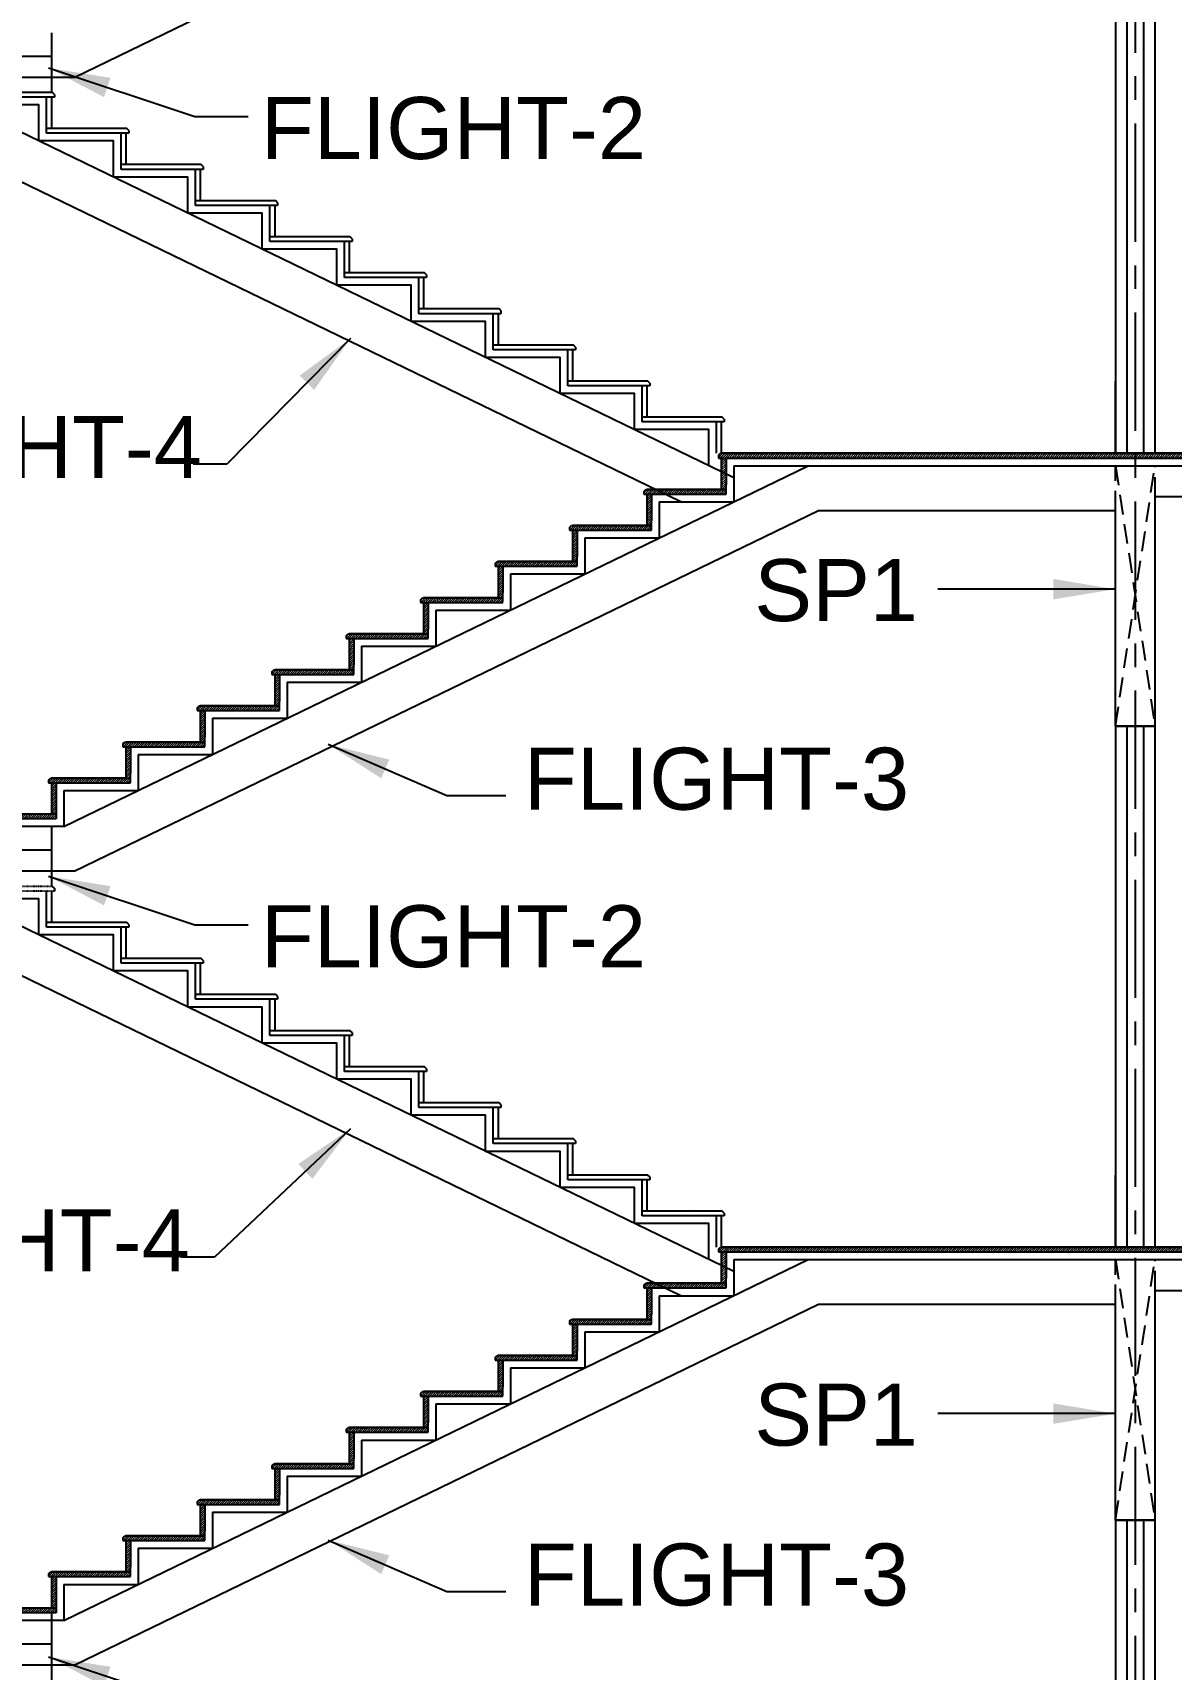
# Model space of a CAD drawing. Header units: inches. Extents: x 42351 to 118476, y -157843 to -108551.
# Drawn here: x 45607 to 50195, y -131799 to -125202 of the extents above; entities that cross this region are included whole.
import ezdxf
from ezdxf.enums import TextEntityAlignment as Align

# ---------------------------------------------------------------- set-up
doc = ezdxf.new("R2010")
doc.units = ezdxf.units.IN
doc.header["$MEASUREMENT"] = 0
for name, pattern in [('CENTER', [50.8, 31.75, -6.35, 6.35, -6.35]), ('DASHED2', [9.525, 6.35, -3.175]), ('HIDDEN2', [4.7625, 3.175, -1.5875])]:
    doc.linetypes.add(name, pattern=pattern)
for name, color, linetype in [('1', 8, 'Continuous'), ('2', 5, 'Continuous'), ('4', 4, 'Continuous'), ('AR-Column', 40, 'Continuous'), ('AR-Elevation-3', 15, 'Continuous'), ('AR-Hidden', 251, 'DASHED2'), ('AR-Staircase', 14, 'Continuous'), ('AR-Window', 9, 'Continuous'), ('ARROW', 5, 'Continuous'), ('GRID', 8, 'CENTER'), ('STEP LINE', 6, 'Continuous')]:
    doc.layers.add(name, color=color, linetype=linetype)
doc.layers.add('HATCH', color=252, linetype='Continuous', lineweight=9)
doc.layers.add('text', color=4, linetype='Continuous', lineweight=30)
doc.styles.add('T200', font='sanss___.ttf', dxfattribs={"height": 250})
doc.styles.add('T300', font='sanss___.ttf', dxfattribs={"height": 350})
doc.dimstyles.new('T 200', dxfattribs={"dimtxt": 250, "dimasz": 150, "dimexe": 1, "dimexo": 0, "dimgap": 50, "dimtad": 1, "dimdec": 0, "dimdsep": 46, "dimtxsty": 'T200', "dimblk": 'ARCHTICK', "dimcen": 2.5, "dimdle": 1, "dimclrd": 5, "dimclre": 253, "dimclrt": 1, "dimadec": 0, "dimazin": 0, "dimtfac": 1, "dimtdec": 0, "dimtmove": 2, "dimatfit": 3, "dimfxl": 0, "dimarcsym": 0})

# ---------------------------------------------------------------- blocks, each defined once
blk = doc.blocks.new('_ARCHTICK')
at = {"color": 0, "linetype": 'ByBlock', "const_width": 0.15}
blk.add_lwpolyline([(-0.5, -0.5), (0.5, 0.5)], dxfattribs=at)

msp = doc.modelspace()

# ---------------------------------------------------------------- hatches: boundary and pattern name
at = {"layer": 'HATCH'}
h = msp.add_hatch(dxfattribs=at)
h.set_pattern_fill('ANSI31', color=8, scale=50, angle=180, style=0)
h.set_pattern_definition([(45, (40761.357, -126710.4374), (-4.4194174, 4.4194174), [])])
h.paths.add_polyline_path([(48081.8, -127061.6), (48400.8, -127061.6), (48400.8, -127042.6), (48081.8, -127042.6)])
h.paths.add_polyline_path([(48381.8, -127042.6), (48400.8, -127042.6), (48400.8, -127023.6), (48400.8, -126897.1), (48400.8, -126897.1), (48381.8, -126897.1), (48381.8, -127042.6)])
h.paths.add_polyline_path([(48069.8, -127050.6), (48069.8, -127061.6), (48081.8, -127061.6), (48081.8, -127042.6), (48077.8, -127042.6)])
h = msp.add_hatch(dxfattribs=at)
h.set_pattern_fill('ANSI31', color=8, scale=50, angle=180, style=0)
h.set_pattern_definition([(45, (40761.357, -126710.4374), (-4.4194174, 4.4194174), [])])
h.paths.add_polyline_path([(48369.8, -126916.1), (48369.8, -126905.1), (48377.8, -126897.1), (48381.8, -126897.1), (48381.8, -126916.1)])
h = msp.add_hatch(dxfattribs=at)
h.set_pattern_fill('ANSI31', color=8, scale=50, angle=180, style=0)
h.set_pattern_definition([(45, (40761.3585, -126710.4374), (-4.4194174, 4.4194174), [])])
h.paths.add_polyline_path([(48400.9, -126916.1), (51037.3, -126916.1), (51037.3, -126897.1), (48400.9, -126897.1)])
h = msp.add_hatch(dxfattribs=at)
h.set_pattern_fill('ANSI31', color=8, scale=50, angle=180, style=0)
h.set_pattern_definition([(45, (40361.357, -126855.892), (-4.4194174, 4.4194174), [])])
h.paths.add_polyline_path([(47781.8, -127207), (48100.8, -127207), (48100.8, -127188), (47781.8, -127188)])
h.paths.add_polyline_path([(47769.8, -127196), (47769.8, -127207), (47781.8, -127207), (47781.8, -127188), (47777.8, -127188)])
h.paths.add_polyline_path([(48100.8, -127061.6), (48081.8, -127061.6), (48081.8, -127188), (48100.8, -127188), (48100.8, -127169)])
h = msp.add_hatch(dxfattribs=at)
h.set_pattern_fill('ANSI31', color=8, scale=50, angle=180, style=0)
h.set_pattern_definition([(45, (40061.357, -127001.3465), (-4.4194174, 4.4194174), [])])
h.paths.add_polyline_path([(47481.8, -127352.5), (47800.8, -127352.5), (47800.8, -127333.5), (47481.8, -127333.5)])
h.paths.add_polyline_path([(47469.8, -127341.5), (47469.8, -127352.5), (47481.8, -127352.5), (47481.8, -127333.5), (47477.8, -127333.5)])
h.paths.add_polyline_path([(47800.8, -127207), (47781.8, -127207), (47781.8, -127333.5), (47800.8, -127333.5), (47800.8, -127314.5)])
h = msp.add_hatch(dxfattribs=at)
h.set_pattern_fill('ANSI31', color=8, scale=50, angle=180, style=0)
h.set_pattern_definition([(45, (39761.357, -127146.801), (-4.4194174, 4.4194174), [])])
h.paths.add_polyline_path([(47181.8, -127498), (47500.8, -127498), (47500.8, -127479), (47181.8, -127479)])
h.paths.add_polyline_path([(47169.8, -127487), (47169.8, -127498), (47181.8, -127498), (47181.8, -127479), (47177.8, -127479)])
h.paths.add_polyline_path([(47500.8, -127352.5), (47481.8, -127352.5), (47481.8, -127479), (47500.8, -127479), (47500.8, -127460)])
h = msp.add_hatch(dxfattribs=at)
h.set_pattern_fill('ANSI31', color=8, scale=50, angle=180, style=0)
h.set_pattern_definition([(45, (39461.357, -127292.2555), (-4.4194174, 4.4194174), [])])
h.paths.add_polyline_path([(46881.8, -127643.4), (47200.8, -127643.4), (47200.8, -127624.4), (46881.8, -127624.4)])
h.paths.add_polyline_path([(46869.8, -127632.4), (46869.8, -127643.4), (46881.8, -127643.4), (46881.8, -127624.4), (46877.8, -127624.4)])
h.paths.add_polyline_path([(47200.8, -127498), (47181.8, -127498), (47181.8, -127624.4), (47200.8, -127624.4), (47200.8, -127605.4)])
h = msp.add_hatch(dxfattribs=at)
h.set_pattern_fill('ANSI31', color=8, scale=50, angle=180, style=0)
h.set_pattern_definition([(45, (39161.357, -127437.71), (-4.4194174, 4.4194174), [])])
h.paths.add_polyline_path([(46581.8, -127788.9), (46900.8, -127788.9), (46900.8, -127769.9), (46581.8, -127769.9)])
h.paths.add_polyline_path([(46569.8, -127777.9), (46569.8, -127788.9), (46581.8, -127788.9), (46581.8, -127769.9), (46577.8, -127769.9)])
h.paths.add_polyline_path([(46900.8, -127643.4), (46881.8, -127643.4), (46881.8, -127769.9), (46900.8, -127769.9), (46900.8, -127750.9)])
h = msp.add_hatch(dxfattribs=at)
h.set_pattern_fill('ANSI31', color=8, scale=50, angle=180, style=0)
h.set_pattern_definition([(45, (38861.357, -127583.1646), (-4.4194174, 4.4194174), [])])
h.paths.add_polyline_path([(46281.8, -127934.3), (46600.8, -127934.3), (46600.8, -127915.3), (46281.8, -127915.3)])
h.paths.add_polyline_path([(46269.8, -127923.3), (46269.8, -127934.3), (46281.8, -127934.3), (46281.8, -127915.3), (46277.8, -127915.3)])
h.paths.add_polyline_path([(46600.8, -127788.9), (46581.8, -127788.9), (46581.8, -127915.3), (46600.8, -127915.3), (46600.8, -127896.3)])
h = msp.add_hatch(dxfattribs=at)
h.set_pattern_fill('ANSI31', color=8, scale=50, angle=180, style=0)
h.set_pattern_definition([(45, (38561.357, -127728.619), (-4.4194174, 4.4194174), [])])
h.paths.add_polyline_path([(45981.8, -128079.8), (46300.8, -128079.8), (46300.8, -128060.8), (45981.8, -128060.8)])
h.paths.add_polyline_path([(45969.8, -128068.8), (45969.8, -128079.8), (45981.8, -128079.8), (45981.8, -128060.8), (45977.8, -128060.8)])
h.paths.add_polyline_path([(46300.8, -127934.3), (46281.8, -127934.3), (46281.8, -128060.8), (46300.8, -128060.8), (46300.8, -128041.8)])
h = msp.add_hatch(dxfattribs=at)
h.set_pattern_fill('ANSI31', color=8, scale=50, angle=180, style=0)
h.set_pattern_definition([(45, (38261.357, -127874.074), (-4.4194174, 4.4194174), [])])
h.paths.add_polyline_path([(45681.8, -128225.2), (46000.8, -128225.2), (46000.8, -128206.2), (45681.8, -128206.2)])
h.paths.add_polyline_path([(45669.8, -128214.2), (45669.8, -128225.2), (45681.8, -128225.2), (45681.8, -128206.2), (45677.8, -128206.2)])
h.paths.add_polyline_path([(46000.8, -128079.8), (45981.8, -128079.8), (45981.8, -128206.2), (46000.8, -128206.2), (46000.8, -128187.2)])
h = msp.add_hatch(dxfattribs=at)
h.set_pattern_fill('ANSI31', color=8, scale=50, angle=180, style=0)
h.set_pattern_definition([(45, (38261.357, -127874.074), (-4.4194174, 4.4194174), [])])
h.paths.add_polyline_path([(45681.8, -128351.7), (45700.8, -128351.7), (45700.8, -128225.2), (45681.8, -128225.2)])
h = msp.add_hatch(dxfattribs=at)
h.set_pattern_fill('ANSI31', color=8, scale=50, angle=180, style=0)
h.set_pattern_definition([(45, (38261.357, -127874.074), (-4.4194174, 4.4194174), [])])
h.paths.add_polyline_path([(45464.3, -128370.7), (45700.8, -128370.7), (45700.8, -128351.7), (44169.8, -128351.7), (44169.8, -128370.7)])
h = msp.add_hatch(dxfattribs=at)
h.set_pattern_fill('ANSI31', color=8, scale=50, angle=180, style=0)
h.set_pattern_definition([(45, (40761.357, -129910.4374), (-4.4194174, 4.4194174), [])])
h.paths.add_polyline_path([(48081.8, -130261.6), (48400.8, -130261.6), (48400.8, -130242.6), (48081.8, -130242.6)])
h.paths.add_polyline_path([(48381.8, -130242.6), (48400.8, -130242.6), (48400.8, -130223.6), (48400.8, -130097.1), (48400.8, -130097.1), (48381.8, -130097.1), (48381.8, -130242.6)])
h.paths.add_polyline_path([(48069.8, -130250.6), (48069.8, -130261.6), (48081.8, -130261.6), (48081.8, -130242.6), (48077.8, -130242.6)])
h = msp.add_hatch(dxfattribs=at)
h.set_pattern_fill('ANSI31', color=8, scale=50, angle=180, style=0)
h.set_pattern_definition([(45, (40761.357, -129910.4374), (-4.4194174, 4.4194174), [])])
h.paths.add_polyline_path([(48369.8, -130116.1), (48369.8, -130105.1), (48377.8, -130097.1), (48381.8, -130097.1), (48381.8, -130116.1)])
h = msp.add_hatch(dxfattribs=at)
h.set_pattern_fill('ANSI31', color=8, scale=50, angle=180, style=0)
h.set_pattern_definition([(45, (40761.3585, -129910.4374), (-4.4194174, 4.4194174), [])])
h.paths.add_polyline_path([(48400.9, -130116.1), (51037.3, -130116.1), (51037.3, -130097.1), (48400.9, -130097.1)])
h = msp.add_hatch(dxfattribs=at)
h.set_pattern_fill('ANSI31', color=8, scale=50, angle=180, style=0)
h.set_pattern_definition([(45, (40361.357, -130055.892), (-4.4194174, 4.4194174), [])])
h.paths.add_polyline_path([(47781.8, -130407), (48100.8, -130407), (48100.8, -130388), (47781.8, -130388)])
h.paths.add_polyline_path([(47769.8, -130396), (47769.8, -130407), (47781.8, -130407), (47781.8, -130388), (47777.8, -130388)])
h.paths.add_polyline_path([(48100.8, -130261.6), (48081.8, -130261.6), (48081.8, -130388), (48100.8, -130388), (48100.8, -130369)])
h = msp.add_hatch(dxfattribs=at)
h.set_pattern_fill('ANSI31', color=8, scale=50, angle=180, style=0)
h.set_pattern_definition([(45, (40061.357, -130201.3465), (-4.4194174, 4.4194174), [])])
h.paths.add_polyline_path([(47481.8, -130552.5), (47800.8, -130552.5), (47800.8, -130533.5), (47481.8, -130533.5)])
h.paths.add_polyline_path([(47469.8, -130541.5), (47469.8, -130552.5), (47481.8, -130552.5), (47481.8, -130533.5), (47477.8, -130533.5)])
h.paths.add_polyline_path([(47800.8, -130407), (47781.8, -130407), (47781.8, -130533.5), (47800.8, -130533.5), (47800.8, -130514.5)])
h = msp.add_hatch(dxfattribs=at)
h.set_pattern_fill('ANSI31', color=8, scale=50, angle=180, style=0)
h.set_pattern_definition([(45, (39761.357, -130346.801), (-4.4194174, 4.4194174), [])])
h.paths.add_polyline_path([(47181.8, -130698), (47500.8, -130698), (47500.8, -130679), (47181.8, -130679)])
h.paths.add_polyline_path([(47169.8, -130687), (47169.8, -130698), (47181.8, -130698), (47181.8, -130679), (47177.8, -130679)])
h.paths.add_polyline_path([(47500.8, -130552.5), (47481.8, -130552.5), (47481.8, -130679), (47500.8, -130679), (47500.8, -130660)])
h = msp.add_hatch(dxfattribs=at)
h.set_pattern_fill('ANSI31', color=8, scale=50, angle=180, style=0)
h.set_pattern_definition([(45, (39461.357, -130492.2555), (-4.4194174, 4.4194174), [])])
h.paths.add_polyline_path([(46881.8, -130843.4), (47200.8, -130843.4), (47200.8, -130824.4), (46881.8, -130824.4)])
h.paths.add_polyline_path([(46869.8, -130832.4), (46869.8, -130843.4), (46881.8, -130843.4), (46881.8, -130824.4), (46877.8, -130824.4)])
h.paths.add_polyline_path([(47200.8, -130698), (47181.8, -130698), (47181.8, -130824.4), (47200.8, -130824.4), (47200.8, -130805.4)])
h = msp.add_hatch(dxfattribs=at)
h.set_pattern_fill('ANSI31', color=8, scale=50, angle=180, style=0)
h.set_pattern_definition([(45, (39161.357, -130637.71), (-4.4194174, 4.4194174), [])])
h.paths.add_polyline_path([(46581.8, -130988.9), (46900.8, -130988.9), (46900.8, -130969.9), (46581.8, -130969.9)])
h.paths.add_polyline_path([(46569.8, -130977.9), (46569.8, -130988.9), (46581.8, -130988.9), (46581.8, -130969.9), (46577.8, -130969.9)])
h.paths.add_polyline_path([(46900.8, -130843.4), (46881.8, -130843.4), (46881.8, -130969.9), (46900.8, -130969.9), (46900.8, -130950.9)])
h = msp.add_hatch(dxfattribs=at)
h.set_pattern_fill('ANSI31', color=8, scale=50, angle=180, style=0)
h.set_pattern_definition([(45, (38861.357, -130783.1646), (-4.4194174, 4.4194174), [])])
h.paths.add_polyline_path([(46281.8, -131134.3), (46600.8, -131134.3), (46600.8, -131115.3), (46281.8, -131115.3)])
h.paths.add_polyline_path([(46269.8, -131123.3), (46269.8, -131134.3), (46281.8, -131134.3), (46281.8, -131115.3), (46277.8, -131115.3)])
h.paths.add_polyline_path([(46600.8, -130988.9), (46581.8, -130988.9), (46581.8, -131115.3), (46600.8, -131115.3), (46600.8, -131096.3)])
h = msp.add_hatch(dxfattribs=at)
h.set_pattern_fill('ANSI31', color=8, scale=50, angle=180, style=0)
h.set_pattern_definition([(45, (38561.357, -130928.619), (-4.4194174, 4.4194174), [])])
h.paths.add_polyline_path([(45981.8, -131279.8), (46300.8, -131279.8), (46300.8, -131260.8), (45981.8, -131260.8)])
h.paths.add_polyline_path([(45969.8, -131268.8), (45969.8, -131279.8), (45981.8, -131279.8), (45981.8, -131260.8), (45977.8, -131260.8)])
h.paths.add_polyline_path([(46300.8, -131134.3), (46281.8, -131134.3), (46281.8, -131260.8), (46300.8, -131260.8), (46300.8, -131241.8)])
h = msp.add_hatch(dxfattribs=at)
h.set_pattern_fill('ANSI31', color=8, scale=50, angle=180, style=0)
h.set_pattern_definition([(45, (38261.357, -131074.074), (-4.4194174, 4.4194174), [])])
h.paths.add_polyline_path([(45681.8, -131425.2), (46000.8, -131425.2), (46000.8, -131406.2), (45681.8, -131406.2)])
h.paths.add_polyline_path([(45669.8, -131414.2), (45669.8, -131425.2), (45681.8, -131425.2), (45681.8, -131406.2), (45677.8, -131406.2)])
h.paths.add_polyline_path([(46000.8, -131279.8), (45981.8, -131279.8), (45981.8, -131406.2), (46000.8, -131406.2), (46000.8, -131387.2)])
h = msp.add_hatch(dxfattribs=at)
h.set_pattern_fill('ANSI31', color=8, scale=50, angle=180, style=0)
h.set_pattern_definition([(45, (38261.357, -131074.074), (-4.4194174, 4.4194174), [])])
h.paths.add_polyline_path([(45681.8, -131551.7), (45700.8, -131551.7), (45700.8, -131425.2), (45681.8, -131425.2)])
h = msp.add_hatch(dxfattribs=at)
h.set_pattern_fill('ANSI31', color=8, scale=50, angle=180, style=0)
h.set_pattern_definition([(45, (38261.357, -131074.074), (-4.4194174, 4.4194174), [])])
h.paths.add_polyline_path([(44169.8, -131551.7), (45700.8, -131551.7), (45700.8, -131570.7), (44169.8, -131570.7)])

# ---------------------------------------------------------------- linework, layer by layer
at = {"layer": '1', "linetype": 'HIDDEN2', "ltscale": 25}
for p, q in [((49969.8, -127127.1, 0), (49969.8, -126947.1, 0)), ((49969.8, -126947.1, 0), (50129.8, -127997.1, 0)), ((49969.8, -127997.1, 0), (50129.8, -126947.1, 0)), ((50129.8, -127072.1, 0), (50129.8, -126947.1, 0)), ((49969.8, -130327.1, 0), (49969.8, -130147.1, 0)), ((49969.8, -130147.1, 0), (50129.8, -131197.1, 0)), ((49969.8, -131197.1, 0), (50129.8, -130147.1, 0)), ((50129.8, -130272.1, 0), (50129.8, -130147.1, 0))]:
    msp.add_line(p, q, dxfattribs=at)
at = {"layer": '2', "ltscale": 0.002}
for p, q in [((45681.8, -125201.7), (45681.8, -125442.6)), ((45681.8, -125297.1), (44129.7, -125297.1, 0)), ((45681.8, -128401.7), (45681.8, -128642.6)), ((45681.8, -128497.1), (44129.7, -128497.1, 0)), ((45681.8, -131570.7), (45681.8, -131842.6)), ((45681.8, -131697.1), (44129.8, -131697.1))]:
    msp.add_line(p, q, dxfattribs=at)
at = {"layer": '4'}
for p, q in [((45773.1, -125381.7), (48773.1, -123927.1)), ((45773.1, -125381.7), (44129.8, -125381.7, 0)), ((48431.8, -126995.6), (45331.8, -125492.6)), ((48219.2, -127092.6), (45290.4, -125672.6)), ((45731.8, -128401.7), (48731.8, -126947.1)), ((48731.8, -126947.1), (51037.3, -126947.1)), ((50129.8, -127997.1, 0), (50129.8, -127071.3, 0)), ((50129.8, -127071.3), (51037.3, -127071.3)), ((45773.1, -128581.7), (48773.1, -127127.1)), ((48773.1, -127127.1), (49969.8, -127127.1)), ((49969.8, -127997.1), (49969.8, -127127.1)), ((49969.8, -127997.1), (50129.8, -127997.1)), ((45731.8, -128401.7), (44129.8, -128401.7)), ((45773.1, -128581.7), (44129.8, -128581.7, 0)), ((48431.8, -130195.6), (45331.8, -128692.6)), ((48219.2, -130292.6), (45290.4, -128872.6)), ((45731.8, -131601.7), (48731.8, -130147.1)), ((48731.8, -130147.1), (51037.3, -130147.1)), ((50129.8, -131197.1, 0), (50129.8, -130272.1, 0)), ((50129.8, -130272.1), (51037.3, -130272.1)), ((45773.1, -131781.7), (48773.1, -130327.1)), ((48773.1, -130327.1), (49969.8, -130327.1)), ((49969.8, -131197.1), (49969.8, -130327.1)), ((49969.8, -131197.1), (50129.8, -131197.1)), ((49969.8, -131197.1, 0), (50129.8, -131197.1, 0)), ((45731.8, -131601.7), (44129.8, -131601.7)), ((45773.1, -131781.7), (44129.8, -131781.7))]:
    msp.add_line(p, q, dxfattribs=at)
at = {"layer": 'AR-Column'}
msp.add_line((49969.8, -127997.1, 0), (50129.8, -127997.1, 0), dxfattribs=at)
at = {"layer": 'AR-Elevation-3', "color": 8}
for p, q in [((45681.8, -125442.6), (44141.7, -125442.6, 0)), ((45681.8, -125461.6), (44141.7, -125461.6, 0)), ((45685.8, -125442.6), (45631.8, -125442.6)), ((45685.8, -125442.6), (45631.8, -125442.6)), ((45685.8, -125442.6), (45631.8, -125442.6)), ((45693.8, -125461.6), (45631.8, -125461.6)), ((45662.8, -125588), (45662.8, -125461.6)), ((45681.8, -125461.6), (45681.8, -125588)), ((45693.8, -125450.6), (45685.8, -125442.6)), ((45693.8, -125450.6), (45693.8, -125461.6)), ((45985.8, -125588), (45662.8, -125588)), ((45662.8, -125607), (45662.8, -125588)), ((45985.8, -125588), (45681.8, -125588)), ((45981.8, -125588), (45862.6, -125588)), ((45985.8, -125588), (45862.6, -125588)), ((45993.8, -125596), (45985.8, -125588)), ((45993.8, -125596), (45993.8, -125607)), ((45981.8, -125607), (45662.8, -125607)), ((45993.8, -125607), (45862.6, -125607)), ((45962.8, -125733.5), (45962.8, -125607)), ((45981.8, -125607), (45981.8, -125733.5)), ((46285.8, -125733.5), (45962.8, -125733.5)), ((45962.8, -125752.5), (45962.8, -125733.5)), ((46285.8, -125733.5), (45981.8, -125733.5)), ((46281.8, -125733.5), (46162.6, -125733.5)), ((46285.8, -125733.5), (46162.6, -125733.5)), ((46293.8, -125741.5), (46285.8, -125733.5)), ((46281.8, -125752.5), (45962.8, -125752.5)), ((46293.8, -125752.5), (46162.6, -125752.5)), ((46262.8, -125879), (46262.8, -125752.5)), ((46281.8, -125752.5), (46281.8, -125879)), ((46293.8, -125741.5), (46293.8, -125752.5)), ((46585.8, -125879), (46262.8, -125879)), ((46262.8, -125898), (46262.8, -125879)), ((46593.8, -125898), (46262.8, -125898)), ((46402.6, -125879), (46281.8, -125879)), ((46585.8, -125879), (46452.6, -125879)), ((46585.8, -125879), (46452.6, -125879)), ((46581.8, -125898), (46452.6, -125898)), ((46581.8, -125879), (46462.6, -125879)), ((46562.8, -126024.4), (46562.8, -125898)), ((46581.8, -125898), (46581.8, -126024.4)), ((46593.8, -125887), (46585.8, -125879)), ((46593.8, -125887), (46593.8, -125898)), ((46562.8, -126043.4), (46562.8, -126024.4)), ((46885.8, -126024.4), (46562.8, -126024.4)), ((46881.8, -126043.4), (46562.8, -126043.4)), ((46885.8, -126024.4), (46581.8, -126024.4)), ((46885.8, -126024.4), (46762.6, -126024.4)), ((46881.8, -126024.4), (46762.6, -126024.4)), ((46893.8, -126043.4), (46762.6, -126043.4)), ((46862.8, -126169.9), (46862.8, -126043.4)), ((46881.8, -126043.4), (46881.8, -126169.9)), ((46893.8, -126032.4), (46885.8, -126024.4)), ((46893.8, -126032.4), (46893.8, -126043.4)), ((47185.8, -126169.9), (46862.8, -126169.9)), ((46862.8, -126188.9), (46862.8, -126169.9)), ((47181.8, -126188.9), (46862.8, -126188.9)), ((47185.8, -126169.9), (46881.8, -126169.9)), ((47185.8, -126169.9), (47062.6, -126169.9)), ((47181.8, -126169.9), (47062.6, -126169.9)), ((47193.8, -126188.9), (47062.6, -126188.9)), ((47162.8, -126315.3), (47162.8, -126188.9)), ((47181.8, -126188.9), (47181.8, -126315.3)), ((47193.8, -126177.9), (47185.8, -126169.9)), ((47193.8, -126177.9), (47193.8, -126188.9)), ((47485.8, -126315.3), (47162.8, -126315.3)), ((47162.8, -126334.3), (47162.8, -126315.3)), ((47485.8, -126315.3), (47181.8, -126315.3)), ((47481.8, -126315.3), (47362.6, -126315.3)), ((47485.8, -126315.3), (47362.6, -126315.3)), ((47493.8, -126323.3), (47485.8, -126315.3)), ((47493.8, -126323.3), (47493.8, -126334.3)), ((47481.8, -126334.3), (47162.8, -126334.3)), ((47493.8, -126334.3), (47362.6, -126334.3)), ((47462.8, -126460.8), (47462.8, -126334.3)), ((47481.8, -126334.3), (47481.8, -126460.8)), ((47623.2, -126460.8), (47462.8, -126460.8)), ((47462.8, -126479.8), (47462.8, -126460.8)), ((47785.8, -126460.8), (47481.8, -126460.8)), ((47785.8, -126460.8), (47648.2, -126460.8)), ((47785.8, -126460.8), (47648.2, -126460.8)), ((47781.8, -126460.8), (47662.6, -126460.8)), ((47793.8, -126468.8), (47785.8, -126460.8)), ((47781.8, -126479.8), (47462.8, -126479.8)), ((47793.8, -126479.8), (47662.6, -126479.8)), ((47762.8, -126625.2), (47762.8, -126479.8)), ((47781.8, -126479.8), (47781.8, -126606.2)), ((47793.8, -126468.8), (47793.8, -126479.8)), ((48085.8, -126606.2), (47762.8, -126606.2)), ((48081.8, -126625.2), (47762.8, -126625.2)), ((48085.8, -126606.2), (47775.8, -126606.2)), ((48081.8, -126606.2), (47962.6, -126606.2)), ((48085.8, -126606.2), (47962.6, -126606.2)), ((48093.8, -126625.2), (47962.6, -126625.2)), ((48062.8, -126751.7), (48062.8, -126625.2)), ((48081.8, -126625.2), (48081.8, -126751.7)), ((48093.8, -126614.2), (48085.8, -126606.2)), ((48093.8, -126614.2), (48093.8, -126625.2)), ((49969.8, -126897.1, 0), (49969.8, -126606.2, 0)), ((48240.7, -126751.7), (48062.8, -126751.7)), ((48062.8, -126770.7), (48062.8, -126751.7)), ((48381.8, -126770.7), (48062.8, -126770.7)), ((48385.8, -126751.7), (48081.8, -126751.7)), ((48252.8, -126751.7), (48252.8, -126751.7)), ((48252.8, -126751.7), (48252.8, -126751.7)), ((48393.8, -126770.7), (48262.6, -126770.7)), ((48385.8, -126751.7), (48285.4, -126751.7)), ((48385.8, -126751.7), (48285.4, -126751.7)), ((48381.8, -126751.7), (48285.4, -126751.7)), ((48362.8, -126897.1), (48362.8, -126770.7)), ((48381.8, -126770.7), (48381.8, -126897.1)), ((48393.8, -126759.7), (48385.8, -126751.7)), ((48393.8, -126759.7), (48393.8, -126770.7)), ((48381.8, -126897.1), (49279.2, -126897.1)), ((45681.8, -128370.7), (44141.7, -128370.7, 0)), ((45662.8, -128788), (45662.8, -128661.6)), ((45681.8, -128661.6), (45681.8, -128788)), ((45693.8, -128650.6), (45685.8, -128642.6)), ((45693.8, -128650.6), (45693.8, -128661.6)), ((45985.8, -128788), (45662.8, -128788)), ((45662.8, -128807), (45662.8, -128788)), ((45981.8, -128807), (45662.8, -128807)), ((45985.8, -128788), (45681.8, -128788)), ((45981.8, -128788), (45862.6, -128788)), ((45985.8, -128788), (45862.6, -128788)), ((45993.8, -128807), (45862.6, -128807)), ((45962.8, -128933.5), (45962.8, -128807)), ((45981.8, -128807), (45981.8, -128933.5)), ((45993.8, -128796), (45985.8, -128788)), ((45993.8, -128796), (45993.8, -128807)), ((46285.8, -128933.5), (45962.8, -128933.5)), ((45962.8, -128952.5), (45962.8, -128933.5)), ((46281.8, -128952.5), (45962.8, -128952.5)), ((46285.8, -128933.5), (45981.8, -128933.5)), ((46281.8, -128933.5), (46162.6, -128933.5)), ((46285.8, -128933.5), (46162.6, -128933.5)), ((46293.8, -128952.5), (46162.6, -128952.5)), ((46262.8, -129079), (46262.8, -128952.5)), ((46281.8, -128952.5), (46281.8, -129079)), ((46293.8, -128941.5), (46285.8, -128933.5)), ((46293.8, -128941.5), (46293.8, -128952.5)), ((46262.8, -129098), (46262.8, -129079)), ((46585.8, -129079), (46262.8, -129079)), ((46593.8, -129098), (46262.8, -129098)), ((46402.6, -129079), (46281.8, -129079)), ((46585.8, -129079), (46452.6, -129079)), ((46581.8, -129098), (46452.6, -129098)), ((46581.8, -129079), (46462.6, -129079)), ((46585.8, -129079), (46462.6, -129079)), ((46562.8, -129224.4), (46562.8, -129098)), ((46581.8, -129098), (46581.8, -129224.4)), ((46593.8, -129087), (46585.8, -129079)), ((46593.8, -129087), (46593.8, -129098)), ((46885.8, -129224.4), (46562.8, -129224.4)), ((46562.8, -129243.4), (46562.8, -129224.4)), ((46885.8, -129224.4), (46581.8, -129224.4)), ((46881.8, -129224.4), (46762.6, -129224.4)), ((46885.8, -129224.4), (46762.6, -129224.4)), ((46893.8, -129232.4), (46885.8, -129224.4)), ((46893.8, -129232.4), (46893.8, -129243.4)), ((46881.8, -129243.4), (46562.8, -129243.4)), ((46893.8, -129243.4), (46762.6, -129243.4)), ((46862.8, -129369.9), (46862.8, -129243.4)), ((46881.8, -129243.4), (46881.8, -129369.9)), ((47185.8, -129369.9), (46862.8, -129369.9)), ((46862.8, -129388.9), (46862.8, -129369.9)), ((47181.8, -129388.9), (46862.8, -129388.9)), ((47185.8, -129369.9), (46881.8, -129369.9)), ((47185.8, -129369.9), (47062.6, -129369.9)), ((47181.8, -129369.9), (47062.6, -129369.9)), ((47193.8, -129388.9), (47062.6, -129388.9)), ((47162.8, -129515.3), (47162.8, -129388.9)), ((47181.8, -129388.9), (47181.8, -129515.3)), ((47193.8, -129377.9), (47185.8, -129369.9)), ((47193.8, -129377.9), (47193.8, -129388.9)), ((47162.8, -129534.3), (47162.8, -129515.3)), ((47485.8, -129515.3), (47162.8, -129515.3)), ((47481.8, -129534.3), (47162.8, -129534.3)), ((47485.8, -129515.3), (47181.8, -129515.3)), ((47481.8, -129515.3), (47362.6, -129515.3)), ((47485.8, -129515.3), (47362.6, -129515.3)), ((47493.8, -129534.3), (47362.6, -129534.3)), ((47462.8, -129660.8), (47462.8, -129534.3)), ((47481.8, -129534.3), (47481.8, -129660.8)), ((47493.8, -129523.3), (47485.8, -129515.3)), ((47493.8, -129523.3), (47493.8, -129534.3)), ((47785.8, -129660.8), (47462.8, -129660.8)), ((47462.8, -129679.8), (47462.8, -129660.8)), ((47781.8, -129679.8), (47462.8, -129679.8)), ((47623.2, -129660.8), (47481.8, -129660.8)), ((47785.8, -129660.8), (47648.2, -129660.8)), ((47781.8, -129660.8), (47662.6, -129660.8)), ((47785.8, -129660.8), (47662.6, -129660.8)), ((47793.8, -129679.8), (47662.6, -129679.8)), ((47762.8, -129825.2), (47762.8, -129679.8)), ((47781.8, -129679.8), (47781.8, -129806.2)), ((47793.8, -129668.8), (47785.8, -129660.8)), ((47793.8, -129668.8), (47793.8, -129679.8)), ((48085.8, -129806.2), (47762.8, -129806.2)), ((48081.8, -129825.2), (47762.8, -129825.2)), ((48085.8, -129806.2), (47775.8, -129806.2)), ((48081.8, -129806.2), (47962.6, -129806.2)), ((48085.8, -129806.2), (47962.6, -129806.2)), ((48093.8, -129825.2), (47962.6, -129825.2)), ((48062.8, -129951.7), (48062.8, -129825.2)), ((48081.8, -129825.2), (48081.8, -129951.7)), ((48093.8, -129814.2), (48085.8, -129806.2)), ((48093.8, -129814.2), (48093.8, -129825.2)), ((49969.8, -130097.1, 0), (49969.8, -129806.2, 0)), ((48062.8, -129970.7), (48062.8, -129951.7)), ((48385.8, -129951.7), (48062.8, -129951.7)), ((48240.7, -129951.7), (48081.8, -129951.7)), ((48252.8, -129945.6), (48252.8, -129945.6)), ((48385.8, -129951.7), (48285.4, -129951.7)), ((48381.8, -129951.7), (48285.4, -129951.7)), ((48385.8, -129951.7), (48285.4, -129951.7)), ((48393.8, -129959.7), (48385.8, -129951.7)), ((48381.8, -129970.7), (48062.8, -129970.7)), ((48393.8, -129970.7), (48262.6, -129970.7)), ((48362.8, -130097.1), (48362.8, -129970.7)), ((48381.8, -129970.7), (48381.8, -130097.1)), ((48393.8, -129959.7), (48393.8, -129970.7)), ((48381.8, -130097.1), (49279.2, -130097.1)), ((45681.8, -131570.7), (44141.8, -131570.7))]:
    msp.add_line(p, q, dxfattribs=at)
at = {"layer": 'AR-Hidden', "ltscale": 0.002}
for p, q in [((45685.8, -128642.6), (44141.7, -128642.6, 0)), ((45693.8, -128661.6), (44141.7, -128661.6, 0))]:
    msp.add_line(p, q, dxfattribs=at)
at = {"layer": 'AR-Staircase', "color": 8}
for p, q in [((48369.8, -126905.1), (48377.8, -126897.1)), ((48369.8, -126905.1), (48369.8, -126916.1)), ((48369.8, -126916.1), (51037.3, -126916.1)), ((48377.8, -126897.1), (51037.3, -126897.1)), ((51037.3, -126897.1), (48381.8, -126897.1)), ((48381.8, -126916.1), (48381.8, -127042.6)), ((48400.8, -126916.1), (48400.8, -127023.6)), ((48069.8, -127050.6), (48077.8, -127042.6)), ((48069.8, -127050.6), (48069.8, -127061.6)), ((48077.8, -127042.6), (48400.8, -127042.6)), ((48381.8, -127042.6), (48081.8, -127042.6)), ((48400.8, -127042.6), (48391.8, -127042.6)), ((48400.8, -127042.6), (48400.8, -127023.6)), ((48400.8, -127061.6), (48400.8, -127042.6)), ((48400.8, -127061.6), (48400.8, -127042.6)), ((48069.8, -127061.6), (48400.8, -127061.6)), ((48081.8, -127061.6), (48081.8, -127188)), ((48100.8, -127061.6), (48100.8, -127169)), ((48100.8, -127188), (48100.8, -127169)), ((47769.8, -127196), (47777.8, -127188)), ((47769.8, -127196), (47769.8, -127207)), ((47769.8, -127207), (48100.8, -127207)), ((47777.8, -127188), (48100.8, -127188)), ((48081.8, -127188), (47781.8, -127188)), ((47781.8, -127207), (47781.8, -127333.5)), ((47800.8, -127207), (47800.8, -127314.5)), ((48100.8, -127188), (48091.8, -127188)), ((48100.8, -127207), (48100.8, -127188)), ((48100.8, -127207), (48100.8, -127188)), ((47800.8, -127333.5), (47800.8, -127314.5)), ((47469.8, -127341.5), (47477.8, -127333.5)), ((47469.8, -127341.5), (47469.8, -127352.5)), ((47469.8, -127352.5), (47800.8, -127352.5)), ((47477.8, -127333.5), (47800.8, -127333.5)), ((47781.8, -127333.5), (47481.8, -127333.5)), ((47481.8, -127352.5), (47481.8, -127479)), ((47500.8, -127352.5), (47500.8, -127460)), ((47800.8, -127333.5), (47791.8, -127333.5)), ((47800.8, -127352.5), (47800.8, -127333.5)), ((47800.8, -127352.5), (47800.8, -127333.5)), ((47169.8, -127487), (47177.8, -127479)), ((47169.8, -127487), (47169.8, -127498)), ((47169.8, -127498), (47500.8, -127498)), ((47177.8, -127479), (47500.8, -127479)), ((47481.8, -127479), (47181.8, -127479)), ((47181.8, -127498), (47181.8, -127624.4)), ((47200.8, -127498), (47200.8, -127605.4)), ((47500.8, -127479), (47491.8, -127479)), ((47500.8, -127479), (47500.8, -127460)), ((47500.8, -127498), (47500.8, -127479)), ((47500.8, -127498), (47500.8, -127479)), ((46869.8, -127632.4), (46877.8, -127624.4)), ((46869.8, -127632.4), (46869.8, -127643.4)), ((46869.8, -127643.4), (47200.8, -127643.4)), ((46877.8, -127624.4), (47200.8, -127624.4)), ((47181.8, -127624.4), (46881.8, -127624.4)), ((46881.8, -127643.4), (46881.8, -127769.9)), ((46900.8, -127643.4), (46900.8, -127750.9)), ((47200.8, -127624.4), (47191.8, -127624.4)), ((47200.8, -127624.4), (47200.8, -127605.4)), ((47200.8, -127643.4), (47200.8, -127624.4)), ((47200.8, -127643.4), (47200.8, -127624.4)), ((46569.8, -127777.9), (46577.8, -127769.9)), ((46569.8, -127777.9), (46569.8, -127788.9)), ((46577.8, -127769.9), (46900.8, -127769.9)), ((46881.8, -127769.9), (46581.8, -127769.9)), ((46900.8, -127769.9), (46891.8, -127769.9)), ((46900.8, -127769.9), (46900.8, -127750.9)), ((46900.8, -127788.9), (46900.8, -127769.9)), ((46900.8, -127788.9), (46900.8, -127769.9)), ((46569.8, -127788.9), (46900.8, -127788.9)), ((46581.8, -127788.9), (46581.8, -127915.3)), ((46600.8, -127788.9), (46600.8, -127896.3)), ((46600.8, -127915.3), (46600.8, -127896.3)), ((46269.8, -127923.3), (46277.8, -127915.3)), ((46269.8, -127923.3), (46269.8, -127934.3)), ((46269.8, -127934.3), (46600.8, -127934.3)), ((46277.8, -127915.3), (46600.8, -127915.3)), ((46581.8, -127915.3), (46281.8, -127915.3)), ((46281.8, -127934.3), (46281.8, -128060.8)), ((46300.8, -127934.3), (46300.8, -128041.8)), ((46600.8, -127915.3), (46591.8, -127915.3)), ((46600.8, -127934.3), (46600.8, -127915.3)), ((46600.8, -127934.3), (46600.8, -127915.3)), ((46300.8, -128060.8), (46300.8, -128041.8)), ((45969.8, -128068.8), (45977.8, -128060.8)), ((45969.8, -128068.8), (45969.8, -128079.8)), ((45969.8, -128079.8), (46300.8, -128079.8)), ((45977.8, -128060.8), (46300.8, -128060.8)), ((46281.8, -128060.8), (45981.8, -128060.8)), ((45981.8, -128079.8), (45981.8, -128206.2)), ((46000.8, -128079.8), (46000.8, -128187.2)), ((46300.8, -128060.8), (46291.8, -128060.8)), ((46300.8, -128079.8), (46300.8, -128060.8)), ((46300.8, -128079.8), (46300.8, -128060.8)), ((45669.8, -128214.2), (45677.8, -128206.2)), ((45669.8, -128214.2), (45669.8, -128225.2)), ((45669.8, -128225.2), (46000.8, -128225.2)), ((45677.8, -128206.2), (46000.8, -128206.2)), ((45981.8, -128206.2), (45681.8, -128206.2)), ((45681.8, -128225.2), (45681.8, -128351.7)), ((45700.8, -128225.2), (45700.8, -128370.7)), ((46000.8, -128206.2), (45991.8, -128206.2)), ((46000.8, -128206.2), (46000.8, -128187.2)), ((46000.8, -128225.2), (46000.8, -128206.2)), ((46000.8, -128225.2), (46000.8, -128206.2)), ((45700.8, -128351.7), (44129.8, -128351.7, 0)), ((45700.8, -128370.7), (44129.8, -128370.7, 0)), ((48369.8, -130105.1), (48377.8, -130097.1)), ((48369.8, -130105.1), (48369.8, -130116.1)), ((48369.8, -130116.1), (51037.3, -130116.1)), ((48377.8, -130097.1), (51037.3, -130097.1)), ((51002.3, -130097.1), (48381.8, -130097.1)), ((48381.8, -130116.1), (48381.8, -130242.6)), ((48400.8, -130116.1), (48400.8, -130223.6)), ((48069.8, -130250.6), (48077.8, -130242.6)), ((48069.8, -130250.6), (48069.8, -130261.6)), ((48069.8, -130261.6), (48400.8, -130261.6)), ((48077.8, -130242.6), (48400.8, -130242.6)), ((48381.8, -130242.6), (48081.8, -130242.6)), ((48081.8, -130261.6), (48081.8, -130388)), ((48100.8, -130261.6), (48100.8, -130369)), ((48400.8, -130242.6), (48391.8, -130242.6)), ((48400.8, -130242.6), (48400.8, -130223.6)), ((48400.8, -130261.6), (48400.8, -130242.6)), ((48400.8, -130261.6), (48400.8, -130242.6)), ((47769.8, -130396), (47777.8, -130388)), ((47769.8, -130396), (47769.8, -130407)), ((47769.8, -130407), (48100.8, -130407)), ((47777.8, -130388), (48100.8, -130388)), ((48081.8, -130388), (47781.8, -130388)), ((47781.8, -130407), (47781.8, -130533.5)), ((47800.8, -130407), (47800.8, -130514.5)), ((48100.8, -130388), (48091.8, -130388)), ((48100.8, -130388), (48100.8, -130369)), ((48100.8, -130407), (48100.8, -130388)), ((48100.8, -130407), (48100.8, -130388)), ((47469.8, -130541.5), (47477.8, -130533.5)), ((47469.8, -130541.5), (47469.8, -130552.5)), ((47477.8, -130533.5), (47800.8, -130533.5)), ((47781.8, -130533.5), (47481.8, -130533.5)), ((47800.8, -130533.5), (47791.8, -130533.5)), ((47800.8, -130533.5), (47800.8, -130514.5)), ((47800.8, -130552.5), (47800.8, -130533.5)), ((47800.8, -130552.5), (47800.8, -130533.5)), ((47469.8, -130552.5), (47800.8, -130552.5)), ((47481.8, -130552.5), (47481.8, -130679)), ((47500.8, -130552.5), (47500.8, -130660)), ((47169.8, -130687), (47177.8, -130679)), ((47177.8, -130679), (47500.8, -130679)), ((47481.8, -130679), (47181.8, -130679)), ((47500.8, -130679), (47491.8, -130679)), ((47500.8, -130679), (47500.8, -130660)), ((47500.8, -130698), (47500.8, -130679)), ((47500.8, -130698), (47500.8, -130679)), ((47169.8, -130687), (47169.8, -130698)), ((47169.8, -130698), (47500.8, -130698)), ((47181.8, -130698), (47181.8, -130824.4)), ((47200.8, -130698), (47200.8, -130805.4)), ((47200.8, -130824.4), (47200.8, -130805.4)), ((46869.8, -130832.4), (46877.8, -130824.4)), ((46869.8, -130832.4), (46869.8, -130843.4)), ((46869.8, -130843.4), (47200.8, -130843.4)), ((46877.8, -130824.4), (47200.8, -130824.4)), ((47181.8, -130824.4), (46881.8, -130824.4)), ((46881.8, -130843.4), (46881.8, -130969.9)), ((46900.8, -130843.4), (46900.8, -130950.9)), ((47200.8, -130824.4), (47191.8, -130824.4)), ((47200.8, -130843.4), (47200.8, -130824.4)), ((47200.8, -130843.4), (47200.8, -130824.4)), ((46569.8, -130977.9), (46577.8, -130969.9)), ((46569.8, -130977.9), (46569.8, -130988.9)), ((46569.8, -130988.9), (46900.8, -130988.9)), ((46577.8, -130969.9), (46900.8, -130969.9)), ((46881.8, -130969.9), (46581.8, -130969.9)), ((46581.8, -130988.9), (46581.8, -131115.3)), ((46600.8, -130988.9), (46600.8, -131096.3)), ((46900.8, -130969.9), (46891.8, -130969.9)), ((46900.8, -130969.9), (46900.8, -130950.9)), ((46900.8, -130988.9), (46900.8, -130969.9)), ((46900.8, -130988.9), (46900.8, -130969.9)), ((46269.8, -131123.3), (46277.8, -131115.3)), ((46269.8, -131123.3), (46269.8, -131134.3)), ((46269.8, -131134.3), (46600.8, -131134.3)), ((46277.8, -131115.3), (46600.8, -131115.3)), ((46581.8, -131115.3), (46281.8, -131115.3)), ((46281.8, -131134.3), (46281.8, -131260.8)), ((46300.8, -131134.3), (46300.8, -131241.8)), ((46600.8, -131115.3), (46591.8, -131115.3)), ((46600.8, -131115.3), (46600.8, -131096.3)), ((46600.8, -131134.3), (46600.8, -131115.3)), ((46600.8, -131134.3), (46600.8, -131115.3)), ((45969.8, -131268.8), (45977.8, -131260.8)), ((45969.8, -131268.8), (45969.8, -131279.8)), ((45977.8, -131260.8), (46300.8, -131260.8)), ((46281.8, -131260.8), (45981.8, -131260.8)), ((46300.8, -131260.8), (46291.8, -131260.8)), ((46300.8, -131260.8), (46300.8, -131241.8)), ((46300.8, -131279.8), (46300.8, -131260.8)), ((46300.8, -131279.8), (46300.8, -131260.8)), ((45969.8, -131279.8), (46300.8, -131279.8)), ((45981.8, -131279.8), (45981.8, -131406.2)), ((46000.8, -131279.8), (46000.8, -131387.2)), ((45669.8, -131414.2), (45677.8, -131406.2)), ((45677.8, -131406.2), (46000.8, -131406.2)), ((45981.8, -131406.2), (45681.8, -131406.2)), ((46000.8, -131406.2), (45991.8, -131406.2)), ((46000.8, -131406.2), (46000.8, -131387.2)), ((46000.8, -131425.2), (46000.8, -131406.2)), ((46000.8, -131425.2), (46000.8, -131406.2)), ((45669.8, -131414.2), (45669.8, -131425.2)), ((45669.8, -131425.2), (46000.8, -131425.2)), ((45681.8, -131425.2), (45681.8, -131551.7)), ((45700.8, -131425.2), (45700.8, -131570.7)), ((45700.8, -131551.7), (44129.8, -131551.7)), ((45700.8, -131570.7), (44129.8, -131570.7))]:
    msp.add_line(p, q, dxfattribs=at)
at = {"layer": 'AR-Window', "color": 5, "ltscale": 0.5, "elevation": 0}
for points in [[(49969.8, -126897.1), (50129.8, -126897.1), (50129.8, -124797.1), (49969.8, -124797.1)], [(50017, -124797.1), (50082.6, -124797.1), (50082.6, -126897.1), (50017, -126897.1)], [(49969.8, -130097.1), (50129.8, -130097.1), (50129.8, -127997.1), (49969.8, -127997.1)], [(50017, -127997.1), (50082.6, -127997.1), (50082.6, -130097.1), (50017, -130097.1)], [(49969.8, -133297.1), (50129.8, -133297.1), (50129.8, -131197.1), (49969.8, -131197.1)], [(50017, -131197.1), (50082.6, -131197.1), (50082.6, -133297.1), (50017, -133297.1)]]:
    msp.add_lwpolyline(points, close=True, dxfattribs=at)
at = {"layer": 'GRID', "ltscale": 15}
msp.add_line((50049.8, -110327.8), (50049.8, -152497.1), dxfattribs=at)
at = {"layer": 'STEP LINE'}
for p, q in [((48431.8, -126947.1), (48431.8, -127092.6)), ((48431.8, -126947.1), (48731.8, -126947.1)), ((48131.8, -127092.6), (48131.8, -127238)), ((48131.8, -127092.6), (48431.8, -127092.6)), ((47831.8, -127238), (48131.8, -127238)), ((47831.8, -127238), (47831.8, -127383.5)), ((47531.8, -127383.5), (47531.8, -127529)), ((47531.8, -127383.5), (47831.8, -127383.5)), ((47231.8, -127529), (47231.8, -127674.4)), ((47231.8, -127529), (47531.8, -127529)), ((46931.8, -127674.4), (47231.8, -127674.4)), ((46931.8, -127674.4), (46931.8, -127819.9)), ((46631.8, -127819.9), (46931.8, -127819.9)), ((46631.8, -127819.9), (46631.8, -127965.3)), ((46331.8, -127965.3), (46631.8, -127965.3)), ((46331.8, -127965.3), (46331.8, -128110.8)), ((46031.8, -128110.8), (46031.8, -128256.2)), ((46031.8, -128110.8), (46331.8, -128110.8)), ((45731.8, -128256.2), (46031.8, -128256.2)), ((45731.8, -128256.2), (45731.8, -128401.7)), ((48431.8, -130147.1), (48731.8, -130147.1)), ((48431.8, -130147.1), (48431.8, -130292.6)), ((48131.8, -130292.6), (48131.8, -130438)), ((48131.8, -130292.6), (48431.8, -130292.6)), ((47831.8, -130438), (48131.8, -130438)), ((47831.8, -130438), (47831.8, -130583.5)), ((47531.8, -130583.5), (47531.8, -130729)), ((47531.8, -130583.5), (47831.8, -130583.5)), ((47231.8, -130729), (47531.8, -130729)), ((47231.8, -130729), (47231.8, -130874.4)), ((46931.8, -130874.4), (47231.8, -130874.4)), ((46931.8, -130874.4), (46931.8, -131019.9)), ((46631.8, -131019.9), (46931.8, -131019.9)), ((46631.8, -131019.9), (46631.8, -131165.3)), ((46331.8, -131165.3), (46631.8, -131165.3)), ((46331.8, -131165.3), (46331.8, -131310.8)), ((46031.8, -131310.8), (46031.8, -131456.2)), ((46031.8, -131310.8), (46331.8, -131310.8)), ((45731.8, -131456.2), (45731.8, -131601.7)), ((45731.8, -131456.2), (46031.8, -131456.2))]:
    msp.add_line(p, q, dxfattribs=at)
for points in [[(48331.8, -126947.1), (48331.8, -126801.7), (48031.8, -126801.7), (48031.8, -126656.2), (47731.8, -126656.2), (47731.8, -126510.8), (47431.8, -126510.8), (47431.8, -126365.3), (47131.8, -126365.3), (47131.8, -126219.9), (46831.8, -126219.9), (46831.8, -126074.4), (46531.8, -126074.4), (46531.8, -125929), (46231.8, -125929), (46231.8, -125783.5), (45931.8, -125783.5), (45931.8, -125638), (45631.8, -125638), (45631.8, -125492.6), (45331.8, -125492.6)], [(48331.8, -130147.1), (48331.8, -130001.7), (48031.8, -130001.7), (48031.8, -129856.2), (47731.8, -129856.2), (47731.8, -129710.8), (47431.8, -129710.8), (47431.8, -129565.3), (47131.8, -129565.3), (47131.8, -129419.9), (46831.8, -129419.9), (46831.8, -129274.4), (46531.8, -129274.4), (46531.8, -129129), (46231.8, -129129), (46231.8, -128983.5), (45931.8, -128983.5), (45931.8, -128838), (45631.8, -128838), (45631.8, -128692.6), (45331.8, -128692.6)]]:
    msp.add_lwpolyline(points, dxfattribs=at)

# ---------------------------------------------------------------- texts
at = {"layer": 'text', "color": 3, "style": 'T300'}
for s, rotation, p in [('FLIGHT-2', 359.99994, (48078.5, -125710.8)), ('FLIGHT-4', 0.00006, (46288.8, -126997.2)), ('FLIGHT-3', 359.99994, (49138.5, -128333.7)), ('FLIGHT-2', 359.99994, (48078.5, -128968.9)), ('FLIGHT-4', 0.00006, (46239.4, -130194.9)), ('FLIGHT-3', 359.99994, (49138.5, -131541.6))]:
    msp.add_text(s, height=250, rotation=rotation, dxfattribs=at).set_placement(p, align=Align.RIGHT)
at = {"layer": 'text', "style": 'T300'}
for p in [(49174.6, -127573.5), (49174.6, -130897)]:
    msp.add_text('SP1', height=250, rotation=0.00006, dxfattribs=at).set_placement(p, align=Align.RIGHT)

# ---------------------------------------------------------------- leaders
at = {"layer": 'ARROW'}
for points in [[(45669.8, -125343.7), (46259.4, -125539.4), (46475.4, -125539.4)], [(46887, -126434.3), (46388.7, -126940.3), (46253.2, -126940.3)], [(49969.8, -127444.7), (49253.8, -127444.7)], [(46797.9, -128070), (47275.6, -128276.8), (47513.1, -128276.8)], [(45669.8, -128601.9), (46259.4, -128797.6), (46475.4, -128797.6)], [(46887, -129619.5), (46339.4, -130138), (46203.8, -130138)], [(49969.8, -130768.2), (49253.8, -130768.2)], [(46797.9, -131278), (47275.6, -131484.7), (47513.1, -131484.7)], [(45669.8, -131748.8), (46259.4, -131944.5), (46475.4, -131944.5)]]:
    msp.add_leader(points, dimstyle='T 200', override={"dimasz": 250, "dimtad": 0, "dimrnd": 5, "dimfxl": 5000, "dimarcsym": 2}, dxfattribs=at)

doc.saveas('drawing.dxf')
